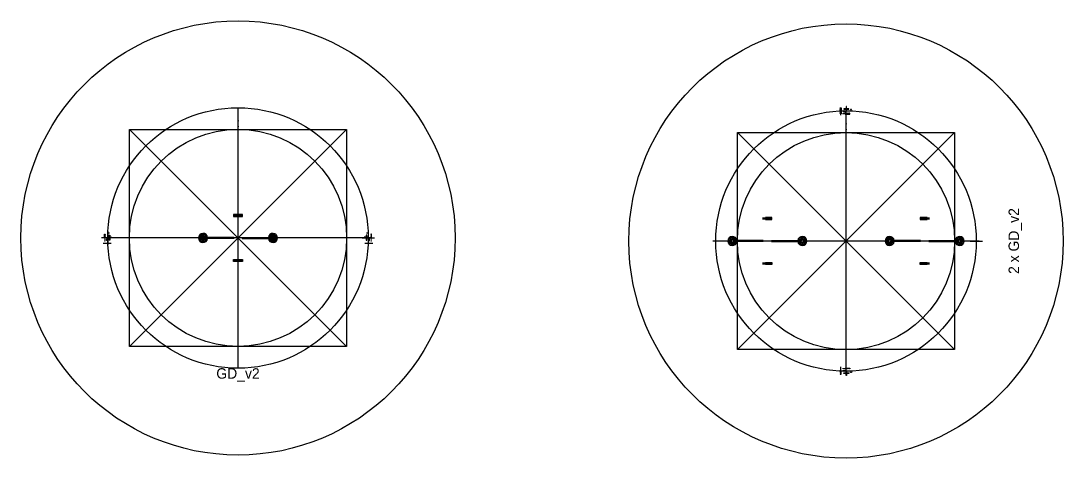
# Model space of a CAD drawing. Header units: millimetres. Extents: x 152971 to 413305, y 107628 to 297981.
# Drawn here: x 152971 to 272967, y 107628 to 157981 of the extents above; entities that cross this region are included whole.
import ezdxf

# ---------------------------------------------------------------- set-up
doc = ezdxf.new("R2010")
doc.units = ezdxf.units.MM
doc.layers.add('CLEAR', color=140, linetype='Continuous')
doc.layers.add('MASK', color=20, linetype='Continuous')
doc.styles.get("Standard").update_dxf_attribs({"font": 'Arial.ttf'})

msp = doc.modelspace()

# ---------------------------------------------------------------- linework, layer by layer
for p, q in [((177971, 117981), (177971, 147981)), ((247967, 117628), (247967, 147628)), ((165471, 145481), (190471, 120481)), ((190471, 145481), (165471, 120481)), ((235467, 145128), (260467, 120128)), ((260467, 145128), (235467, 120128)), ((162971, 133744), (162971, 132219)), ((174317, 133352), (173574, 132610)), ((174316, 132609), (173576, 133353)), ((173946, 132456), (173946, 133506)), ((181624, 133352), (182367, 132610)), ((181626, 132609), (182366, 133353)), ((181996, 132456), (181996, 133506)), ((192971, 133744), (192971, 132219)), ((262967, 133390), (262967, 131865)), ((163686, 132981), (162255, 132981)), ((193301, 132981), (162640, 132981)), ((193301, 132981), (162640, 132981)), ((174471, 132981), (173421, 132981)), ((174066, 132931), (173825, 132931)), ((174067, 133031), (173826, 133031)), ((173896, 132861), (173896, 133102)), ((173946, 133052), (173946, 133052)), ((173946, 133052), (173946, 133052)), ((173946, 132910), (173946, 132910)), ((173946, 132910), (173946, 132910)), ((173996, 132860), (173996, 133102)), ((174017, 132981), (174016, 132981)), ((174016, 132981), (174016, 132981)), ((181471, 132981), (182521, 132981)), ((181875, 133031), (182116, 133031)), ((181876, 132931), (182117, 132931)), ((181925, 132981), (181925, 132981)), ((181925, 132981), (181925, 132981)), ((181946, 132860), (181946, 133102)), ((181996, 133052), (181996, 133052)), ((181996, 133052), (181996, 133052)), ((181996, 132910), (181996, 132910)), ((181996, 132910), (181996, 132910)), ((182046, 132861), (182046, 133102)), ((192255, 132981), (193686, 132981)), ((263297, 132628), (232636, 132628)), ((263297, 132628), (232636, 132628)), ((262251, 132628), (263682, 132628))]:
    msp.add_line(p, q)
for points in [[(165471, 145481), (190471, 145481), (190471, 120481), (165471, 120481)], [(235467, 145128), (260467, 145128), (260467, 120128), (235467, 120128)]]:
    msp.add_lwpolyline(points, close=True)
for centre, radius in [((177971, 132981), 25000), ((247967, 132628), 25000), ((177971, 132981), 15000), ((247967, 132628), 15000), ((177971, 132981), 12500), ((247967, 132628), 12500)]:
    msp.add_circle(centre, radius)
for p in [(177971, 146481), (177971, 146481), (177971, 145820), (247967, 146128), (247967, 146128), (247967, 145466), (192640, 132981), (262636, 132628)]:
    msp.add_point(p)
at = {"layer": 'CLEAR'}
for p, q in [((247304, 147931), (247304, 147946)), ((247304, 147946), (247398, 147946)), ((247398, 147931), (247304, 147931)), ((247304, 147743), (247304, 147758)), ((247304, 147758), (247398, 147758)), ((247398, 147743), (247304, 147743)), ((247335, 147893), (247335, 147908)), ((247335, 147908), (247398, 147908)), ((247398, 147893), (247335, 147893)), ((247335, 147856), (247335, 147871)), ((247335, 147871), (247398, 147871)), ((247398, 147856), (247335, 147856)), ((247335, 147818), (247335, 147833)), ((247335, 147833), (247398, 147833)), ((247398, 147818), (247335, 147818)), ((247335, 147781), (247335, 147796)), ((247335, 147796), (247398, 147796)), ((247398, 147781), (247335, 147781)), ((247335, 147706), (247335, 147721)), ((247335, 147721), (247398, 147721)), ((247398, 147706), (247335, 147706)), ((247335, 147668), (247335, 147683)), ((247335, 147683), (247398, 147683)), ((247398, 147668), (247335, 147668)), ((247335, 147631), (247335, 147646)), ((247335, 147646), (247398, 147646)), ((247398, 147631), (247335, 147631)), ((247335, 147593), (247335, 147608)), ((247335, 147608), (247398, 147608)), ((247398, 147946), (247398, 147931)), ((247398, 147908), (247398, 147893)), ((247398, 147871), (247398, 147856)), ((247398, 147833), (247398, 147818)), ((247398, 147796), (247398, 147781)), ((247398, 147758), (247398, 147743)), ((247398, 147721), (247398, 147706)), ((247398, 147683), (247398, 147668)), ((247398, 147646), (247398, 147631)), ((247398, 147608), (247398, 147593)), ((247664, 147622), (247687, 147645)), ((247748, 147537), (247664, 147622)), ((247775, 147556), (247687, 147645)), ((247979, 147868), (247729, 147868)), ((247729, 147868), (247729, 147806)), ((247729, 147806), (247979, 147806)), ((247775, 147556), (247864, 147645)), ((247802, 147537), (247887, 147622)), ((247887, 147622), (247864, 147645)), ((248042, 148118), (247979, 148118)), ((247979, 148118), (247979, 147868)), ((247979, 147806), (247979, 147556)), ((248042, 147868), (248042, 148118)), ((248292, 147868), (248042, 147868)), ((248042, 147556), (248042, 147806)), ((248042, 147806), (248292, 147806)), ((248292, 147806), (248292, 147868)), ((248479, 147758), (248479, 147743)), ((248604, 147758), (248479, 147758)), ((248479, 147743), (248604, 147743)), ((248604, 147743), (248604, 147758)), ((247273, 147556), (247273, 147571)), ((247273, 147571), (247398, 147571)), ((247398, 147556), (247273, 147556)), ((247304, 147368), (247304, 147383)), ((247304, 147383), (247398, 147383)), ((247398, 147368), (247304, 147368)), ((247304, 147181), (247304, 147196)), ((247304, 147196), (247398, 147196)), ((247398, 147181), (247304, 147181)), ((247398, 147593), (247335, 147593)), ((247335, 147518), (247335, 147533)), ((247335, 147533), (247398, 147533)), ((247398, 147518), (247335, 147518)), ((247335, 147481), (247335, 147496)), ((247335, 147496), (247398, 147496)), ((247398, 147481), (247335, 147481)), ((247335, 147443), (247335, 147458)), ((247335, 147458), (247398, 147458)), ((247398, 147443), (247335, 147443)), ((247335, 147406), (247335, 147421)), ((247335, 147421), (247398, 147421)), ((247398, 147406), (247335, 147406)), ((247335, 147331), (247335, 147346)), ((247335, 147346), (247398, 147346)), ((247398, 147331), (247335, 147331)), ((247335, 147293), (247335, 147308)), ((247335, 147308), (247398, 147308)), ((247398, 147293), (247335, 147293)), ((247335, 147256), (247335, 147271)), ((247335, 147271), (247398, 147271)), ((247398, 147256), (247335, 147256)), ((247335, 147218), (247335, 147233)), ((247335, 147233), (247398, 147233)), ((247398, 147218), (247335, 147218)), ((247398, 147571), (247398, 147556)), ((247398, 147533), (247398, 147518)), ((247398, 147496), (247398, 147481)), ((247398, 147458), (247398, 147443)), ((247398, 147421), (247398, 147406)), ((247398, 147383), (247398, 147368)), ((247398, 147346), (247398, 147331)), ((247398, 147308), (247398, 147293)), ((247398, 147271), (247398, 147256)), ((247398, 147233), (247398, 147218)), ((247398, 147196), (247398, 147181)), ((247643, 147343), (247628, 147343)), ((247628, 147343), (247628, 147250)), ((247628, 147250), (247643, 147250)), ((247643, 147250), (247643, 147343)), ((247680, 147312), (247665, 147312)), ((247665, 147312), (247665, 147250)), ((247665, 147250), (247680, 147250)), ((247748, 147537), (247678, 147537)), ((247678, 147537), (247678, 147504)), ((247678, 147504), (247873, 147504)), ((247680, 147250), (247680, 147312)), ((247718, 147312), (247703, 147312)), ((247703, 147312), (247703, 147250)), ((247703, 147250), (247718, 147250)), ((247718, 147250), (247718, 147312)), ((247755, 147312), (247740, 147312)), ((247740, 147312), (247740, 147250)), ((247740, 147250), (247755, 147250)), ((247755, 147250), (247755, 147312)), ((247793, 147312), (247778, 147312)), ((247778, 147312), (247778, 147250)), ((247778, 147250), (247793, 147250)), ((247793, 147250), (247793, 147312)), ((247873, 147537), (247802, 147537)), ((247830, 147343), (247815, 147343)), ((247815, 147343), (247815, 147250)), ((247815, 147250), (247830, 147250)), ((247830, 147250), (247830, 147343)), ((247868, 147312), (247853, 147312)), ((247853, 147312), (247853, 147250)), ((247853, 147250), (247868, 147250)), ((247868, 147250), (247868, 147312)), ((247873, 147504), (247873, 147537)), ((247905, 147312), (247890, 147312)), ((247890, 147312), (247890, 147250)), ((247890, 147250), (247905, 147250)), ((247905, 147250), (247905, 147312)), ((247943, 147312), (247928, 147312)), ((247928, 147312), (247928, 147250)), ((247928, 147250), (247943, 147250)), ((247943, 147250), (247943, 147312)), ((247980, 147312), (247965, 147312)), ((247965, 147312), (247965, 147250)), ((247965, 147250), (247980, 147250)), ((247979, 147556), (248042, 147556)), ((247980, 147250), (247980, 147312)), ((248018, 147375), (248003, 147375)), ((248003, 147375), (248003, 147250)), ((248003, 147250), (248018, 147250)), ((248018, 147250), (248018, 147375)), ((248055, 147312), (248040, 147312)), ((248040, 147312), (248040, 147250)), ((248040, 147250), (248055, 147250)), ((248055, 147250), (248055, 147312)), ((248093, 147312), (248078, 147312)), ((248078, 147312), (248078, 147250)), ((248078, 147250), (248093, 147250)), ((248093, 147250), (248093, 147312)), ((248130, 147312), (248115, 147312)), ((248115, 147312), (248115, 147250)), ((248115, 147250), (248130, 147250)), ((248130, 147250), (248130, 147312)), ((248168, 147312), (248153, 147312)), ((248153, 147312), (248153, 147250)), ((248153, 147250), (248168, 147250)), ((248168, 147250), (248168, 147312)), ((248205, 147343), (248190, 147343)), ((248190, 147343), (248190, 147250)), ((248190, 147250), (248205, 147250)), ((248205, 147250), (248205, 147343)), ((248243, 147312), (248228, 147312)), ((248228, 147312), (248228, 147250)), ((248228, 147250), (248243, 147250)), ((248243, 147250), (248243, 147312)), ((248280, 147312), (248265, 147312)), ((248265, 147312), (248265, 147250)), ((248265, 147250), (248280, 147250)), ((248280, 147250), (248280, 147312)), ((248318, 147312), (248303, 147312)), ((248303, 147312), (248303, 147250)), ((248303, 147250), (248318, 147250)), ((248318, 147250), (248318, 147312)), ((248355, 147312), (248340, 147312)), ((248340, 147312), (248340, 147250)), ((248340, 147250), (248355, 147250)), ((248355, 147250), (248355, 147312)), ((248393, 147343), (248378, 147343)), ((248378, 147343), (248378, 147250)), ((248378, 147250), (248393, 147250)), ((248393, 147250), (248393, 147343)), ((177471, 135701), (177471, 135461)), ((177496, 135701), (177471, 135701)), ((177496, 135461), (177496, 135701)), ((177546, 135701), (177546, 135461)), ((177571, 135701), (177546, 135701)), ((177571, 135461), (177571, 135701)), ((177621, 135701), (177621, 135461)), ((177646, 135701), (177621, 135701)), ((177646, 135461), (177646, 135701)), ((177696, 135701), (177696, 135461)), ((177721, 135701), (177696, 135701)), ((177721, 135461), (177721, 135701)), ((177771, 135701), (177771, 135461)), ((177796, 135701), (177771, 135701)), ((177796, 135461), (177796, 135701)), ((177846, 135701), (177846, 135461)), ((177871, 135701), (177846, 135701)), ((177871, 135461), (177871, 135701)), ((177921, 135701), (177921, 135461)), ((177946, 135701), (177921, 135701)), ((177946, 135461), (177946, 135701)), ((177996, 135701), (177996, 135461)), ((178021, 135701), (177996, 135701)), ((178021, 135461), (178021, 135701)), ((178071, 135701), (178071, 135461)), ((178096, 135701), (178071, 135701)), ((178096, 135461), (178096, 135701)), ((178146, 135701), (178146, 135461)), ((178171, 135701), (178146, 135701)), ((178171, 135461), (178171, 135701)), ((178221, 135701), (178221, 135461)), ((178246, 135701), (178221, 135701)), ((178246, 135461), (178246, 135701)), ((178296, 135701), (178296, 135461)), ((178321, 135701), (178296, 135701)), ((178321, 135461), (178321, 135701)), ((178371, 135701), (178371, 135461)), ((178396, 135701), (178371, 135701)), ((178396, 135461), (178396, 135701)), ((178446, 135701), (178446, 135461)), ((178471, 135701), (178446, 135701)), ((178471, 135461), (178471, 135701)), ((177471, 135461), (177496, 135461)), ((177546, 135461), (177571, 135461)), ((177621, 135461), (177646, 135461)), ((177696, 135461), (177721, 135461)), ((177771, 135461), (177796, 135461)), ((177846, 135461), (177871, 135461)), ((177921, 135461), (177946, 135461)), ((177996, 135461), (178021, 135461)), ((178071, 135461), (178096, 135461)), ((178146, 135461), (178171, 135461)), ((178221, 135461), (178246, 135461)), ((178296, 135461), (178321, 135461)), ((178371, 135461), (178396, 135461)), ((178446, 135461), (178471, 135461)), ((238417, 135348), (238417, 135108)), ((238442, 135348), (238417, 135348)), ((238417, 135108), (238442, 135108)), ((238442, 135108), (238442, 135348)), ((238492, 135348), (238492, 135108)), ((238517, 135348), (238492, 135348)), ((238492, 135108), (238517, 135108)), ((238517, 135108), (238517, 135348)), ((238567, 135348), (238567, 135108)), ((238592, 135348), (238567, 135348)), ((238567, 135108), (238592, 135108)), ((238592, 135108), (238592, 135348)), ((238642, 135348), (238642, 135108)), ((238667, 135348), (238642, 135348)), ((238642, 135108), (238667, 135108)), ((238667, 135108), (238667, 135348)), ((238717, 135348), (238717, 135108)), ((238742, 135348), (238717, 135348)), ((238717, 135108), (238742, 135108)), ((238742, 135108), (238742, 135348)), ((238792, 135348), (238792, 135108)), ((238817, 135348), (238792, 135348)), ((238792, 135108), (238817, 135108)), ((238817, 135108), (238817, 135348)), ((238867, 135348), (238867, 135108)), ((238892, 135348), (238867, 135348)), ((238867, 135108), (238892, 135108)), ((238892, 135108), (238892, 135348)), ((238942, 135348), (238942, 135108)), ((238967, 135348), (238942, 135348)), ((238942, 135108), (238967, 135108)), ((238967, 135108), (238967, 135348)), ((239017, 135348), (239017, 135108)), ((239042, 135348), (239017, 135348)), ((239017, 135108), (239042, 135108)), ((239042, 135108), (239042, 135348)), ((239092, 135348), (239092, 135108)), ((239117, 135348), (239092, 135348)), ((239092, 135108), (239117, 135108)), ((239117, 135108), (239117, 135348)), ((239167, 135348), (239167, 135108)), ((239192, 135348), (239167, 135348)), ((239167, 135108), (239192, 135108)), ((239192, 135108), (239192, 135348)), ((239242, 135348), (239242, 135108)), ((239267, 135348), (239242, 135348)), ((239242, 135108), (239267, 135108)), ((239267, 135108), (239267, 135348)), ((239317, 135348), (239317, 135108)), ((239342, 135348), (239317, 135348)), ((239317, 135108), (239342, 135108)), ((239342, 135108), (239342, 135348)), ((239392, 135348), (239392, 135108)), ((239417, 135348), (239392, 135348)), ((239392, 135108), (239417, 135108)), ((239417, 135108), (239417, 135348)), ((256517, 135348), (256517, 135108)), ((256542, 135348), (256517, 135348)), ((256517, 135108), (256542, 135108)), ((256542, 135108), (256542, 135348)), ((256592, 135348), (256592, 135108)), ((256617, 135348), (256592, 135348)), ((256592, 135108), (256617, 135108)), ((256617, 135108), (256617, 135348)), ((256667, 135348), (256667, 135108)), ((256692, 135348), (256667, 135348)), ((256667, 135108), (256692, 135108)), ((256692, 135108), (256692, 135348)), ((256742, 135348), (256742, 135108)), ((256767, 135348), (256742, 135348)), ((256742, 135108), (256767, 135108)), ((256767, 135108), (256767, 135348)), ((256817, 135348), (256817, 135108)), ((256842, 135348), (256817, 135348)), ((256817, 135108), (256842, 135108)), ((256842, 135108), (256842, 135348)), ((256892, 135348), (256892, 135108)), ((256917, 135348), (256892, 135348)), ((256892, 135108), (256917, 135108)), ((256917, 135108), (256917, 135348)), ((256967, 135348), (256967, 135108)), ((256992, 135348), (256967, 135348)), ((256967, 135108), (256992, 135108)), ((256992, 135108), (256992, 135348)), ((257042, 135348), (257042, 135108)), ((257067, 135348), (257042, 135348)), ((257042, 135108), (257067, 135108)), ((257067, 135108), (257067, 135348)), ((257117, 135348), (257117, 135108)), ((257142, 135348), (257117, 135348)), ((257117, 135108), (257142, 135108)), ((257142, 135108), (257142, 135348)), ((257192, 135348), (257192, 135108)), ((257217, 135348), (257192, 135348)), ((257192, 135108), (257217, 135108)), ((257217, 135108), (257217, 135348)), ((257267, 135348), (257267, 135108)), ((257292, 135348), (257267, 135348)), ((257267, 135108), (257292, 135108)), ((257292, 135108), (257292, 135348)), ((257342, 135348), (257342, 135108)), ((257367, 135348), (257342, 135348)), ((257342, 135108), (257367, 135108)), ((257367, 135108), (257367, 135348)), ((257417, 135348), (257417, 135108)), ((257442, 135348), (257417, 135348)), ((257417, 135108), (257442, 135108)), ((257442, 135108), (257442, 135348)), ((257492, 135348), (257492, 135108)), ((257517, 135348), (257492, 135348)), ((257492, 135108), (257517, 135108)), ((257517, 135108), (257517, 135348)), ((162593, 133407), (162686, 133407)), ((162593, 133392), (162593, 133407)), ((162686, 133392), (162593, 133392)), ((162593, 133370), (162655, 133370)), ((162593, 133355), (162593, 133370)), ((162655, 133355), (162593, 133355)), ((162593, 133332), (162655, 133332)), ((162593, 133317), (162593, 133332)), ((162655, 133317), (162593, 133317)), ((162593, 133295), (162655, 133295)), ((162593, 133280), (162593, 133295)), ((162655, 133280), (162593, 133280)), ((162593, 133257), (162655, 133257)), ((162593, 133242), (162593, 133257)), ((162655, 133242), (162593, 133242)), ((162593, 133220), (162686, 133220)), ((162593, 133205), (162593, 133220)), ((162686, 133205), (162593, 133205)), ((162655, 133370), (162655, 133355)), ((162655, 133332), (162655, 133317)), ((162655, 133295), (162655, 133280)), ((162655, 133257), (162655, 133242)), ((162686, 133407), (162686, 133392)), ((162686, 133220), (162686, 133205)), ((163086, 133494), (163086, 133619)), ((163086, 133619), (163101, 133619)), ((163101, 133494), (163086, 133494)), ((163101, 133619), (163101, 133494)), ((163149, 133056), (163149, 133306)), ((163149, 133306), (163211, 133306)), ((163211, 133306), (163211, 133056)), ((192793, 133306), (192730, 133306)), ((192730, 133306), (192730, 133056)), ((192793, 133056), (192793, 133306)), ((192840, 133619), (192840, 133494)), ((192855, 133619), (192840, 133619)), ((192840, 133494), (192855, 133494)), ((192855, 133494), (192855, 133619)), ((193349, 133407), (193255, 133407)), ((193255, 133407), (193255, 133392)), ((193255, 133392), (193349, 133392)), ((193349, 133220), (193255, 133220)), ((193255, 133220), (193255, 133205)), ((193255, 133205), (193349, 133205)), ((193349, 133370), (193286, 133370)), ((193286, 133370), (193286, 133355)), ((193286, 133355), (193349, 133355)), ((193349, 133332), (193286, 133332)), ((193286, 133332), (193286, 133317)), ((193286, 133317), (193349, 133317)), ((193349, 133295), (193286, 133295)), ((193286, 133295), (193286, 133280)), ((193286, 133280), (193349, 133280)), ((193349, 133257), (193286, 133257)), ((193286, 133257), (193286, 133242)), ((193286, 133242), (193349, 133242)), ((193349, 133392), (193349, 133407)), ((193349, 133355), (193349, 133370)), ((193349, 133317), (193349, 133332)), ((193349, 133280), (193349, 133295)), ((193349, 133242), (193349, 133257)), ((193349, 133205), (193349, 133220)), ((162524, 132412), (162524, 132319)), ((162539, 132412), (162524, 132412)), ((162524, 132319), (162539, 132319)), ((162539, 132319), (162539, 132412)), ((162561, 132412), (162561, 132350)), ((162576, 132412), (162561, 132412)), ((162561, 132350), (162576, 132350)), ((162576, 132350), (162576, 132412)), ((162593, 133182), (162655, 133182)), ((162593, 133167), (162593, 133182)), ((162655, 133167), (162593, 133167)), ((162593, 133145), (162655, 133145)), ((162593, 133130), (162593, 133145)), ((162655, 133130), (162593, 133130)), ((162593, 133107), (162655, 133107)), ((162593, 133092), (162593, 133107)), ((162655, 133092), (162593, 133092)), ((162593, 133070), (162655, 133070)), ((162593, 133055), (162593, 133070)), ((162655, 133055), (162593, 133055)), ((162593, 133032), (162718, 133032)), ((162593, 133017), (162593, 133032)), ((162718, 133017), (162593, 133017)), ((162593, 132995), (162655, 132995)), ((162593, 132980), (162593, 132995)), ((162655, 132980), (162593, 132980)), ((162593, 132957), (162655, 132957)), ((162593, 132942), (162593, 132957)), ((162655, 132942), (162593, 132942)), ((162593, 132920), (162655, 132920)), ((162593, 132905), (162593, 132920)), ((162655, 132905), (162593, 132905)), ((162593, 132882), (162655, 132882)), ((162593, 132867), (162593, 132882)), ((162655, 132867), (162593, 132867)), ((162593, 132845), (162686, 132845)), ((162593, 132830), (162593, 132845)), ((162686, 132830), (162593, 132830)), ((162593, 132807), (162655, 132807)), ((162593, 132792), (162593, 132807)), ((162655, 132792), (162593, 132792)), ((162593, 132770), (162655, 132770)), ((162593, 132755), (162593, 132770)), ((162655, 132755), (162593, 132755)), ((162593, 132732), (162655, 132732)), ((162593, 132717), (162593, 132732)), ((162655, 132717), (162593, 132717)), ((162593, 132695), (162655, 132695)), ((162593, 132680), (162593, 132695)), ((162655, 132680), (162593, 132680)), ((162593, 132657), (162686, 132657)), ((162593, 132642), (162593, 132657)), ((162686, 132642), (162593, 132642)), ((162599, 132412), (162599, 132350)), ((162614, 132412), (162599, 132412)), ((162599, 132350), (162614, 132350)), ((162614, 132350), (162614, 132412)), ((162636, 132412), (162636, 132350)), ((162651, 132412), (162636, 132412)), ((162636, 132350), (162651, 132350)), ((162651, 132350), (162651, 132412)), ((162655, 133182), (162655, 133167)), ((162655, 133145), (162655, 133130)), ((162655, 133107), (162655, 133092)), ((162655, 133070), (162655, 133055)), ((162655, 132995), (162655, 132980)), ((162655, 132957), (162655, 132942)), ((162655, 132920), (162655, 132905)), ((162655, 132882), (162655, 132867)), ((162655, 132807), (162655, 132792)), ((162655, 132770), (162655, 132755)), ((162655, 132732), (162655, 132717)), ((162655, 132695), (162655, 132680)), ((162674, 132412), (162674, 132350)), ((162689, 132412), (162674, 132412)), ((162674, 132350), (162689, 132350)), ((162686, 132845), (162686, 132830)), ((162686, 132657), (162686, 132642)), ((162689, 132350), (162689, 132412)), ((162711, 132412), (162711, 132319)), ((162726, 132412), (162711, 132412)), ((162711, 132319), (162726, 132319)), ((162718, 133032), (162718, 133017)), ((162726, 132319), (162726, 132412)), ((162749, 132412), (162749, 132350)), ((162764, 132412), (162749, 132412)), ((162749, 132350), (162764, 132350)), ((162764, 132350), (162764, 132412)), ((162786, 132412), (162786, 132350)), ((162801, 132412), (162786, 132412)), ((162786, 132350), (162801, 132350)), ((162801, 132350), (162801, 132412)), ((162824, 132412), (162824, 132350)), ((162839, 132412), (162824, 132412)), ((162824, 132350), (162839, 132350)), ((162839, 132350), (162839, 132412)), ((162847, 132887), (162880, 132887)), ((162847, 132692), (162847, 132887)), ((162880, 132692), (162847, 132692)), ((162861, 132412), (162861, 132350)), ((162876, 132412), (162861, 132412)), ((162861, 132350), (162876, 132350)), ((162876, 132350), (162876, 132412)), ((162880, 132816), (162965, 132901)), ((162880, 132887), (162880, 132816)), ((162880, 132763), (162880, 132692)), ((162880, 132763), (162965, 132678)), ((162899, 133056), (163149, 133056)), ((162899, 132994), (162899, 133056)), ((163149, 132994), (162899, 132994)), ((162899, 132790), (162988, 132878)), ((162899, 132790), (162988, 132701)), ((162899, 132412), (162899, 132287)), ((162914, 132412), (162899, 132412)), ((162899, 132287), (162914, 132287)), ((162914, 132287), (162914, 132412)), ((162936, 132412), (162936, 132350)), ((162951, 132412), (162936, 132412)), ((162936, 132350), (162951, 132350)), ((162951, 132350), (162951, 132412)), ((162965, 132901), (162988, 132878)), ((162965, 132678), (162988, 132701)), ((162974, 132412), (162974, 132350)), ((162989, 132412), (162974, 132412)), ((162974, 132350), (162989, 132350)), ((162989, 132350), (162989, 132412)), ((163011, 132412), (163011, 132350)), ((163026, 132412), (163011, 132412)), ((163011, 132350), (163026, 132350)), ((163026, 132350), (163026, 132412)), ((163049, 132412), (163049, 132350)), ((163064, 132412), (163049, 132412)), ((163049, 132350), (163064, 132350)), ((163064, 132350), (163064, 132412)), ((163086, 132412), (163086, 132319)), ((163101, 132412), (163086, 132412)), ((163086, 132319), (163101, 132319)), ((163101, 132319), (163101, 132412)), ((163124, 132412), (163124, 132350)), ((163139, 132412), (163124, 132412)), ((163124, 132350), (163139, 132350)), ((163139, 132350), (163139, 132412)), ((163149, 132744), (163149, 132994)), ((163211, 132744), (163149, 132744)), ((163161, 132412), (163161, 132350)), ((163176, 132412), (163161, 132412)), ((163161, 132350), (163176, 132350)), ((163176, 132350), (163176, 132412)), ((163199, 132412), (163199, 132350)), ((163214, 132412), (163199, 132412)), ((163199, 132350), (163214, 132350)), ((163211, 133056), (163461, 133056)), ((163461, 132994), (163211, 132994)), ((163211, 132994), (163211, 132744)), ((163214, 132350), (163214, 132412)), ((163236, 132412), (163236, 132350)), ((163251, 132412), (163236, 132412)), ((163236, 132350), (163251, 132350)), ((163251, 132350), (163251, 132412)), ((163274, 132412), (163274, 132319)), ((163289, 132412), (163274, 132412)), ((163274, 132319), (163289, 132319)), ((163289, 132319), (163289, 132412)), ((163461, 133056), (163461, 132994)), ((177491, 133031), (174468, 133031)), ((177491, 132931), (174468, 132931)), ((177491, 133031), (177491, 132931)), ((178451, 133031), (181473, 133031)), ((178451, 133031), (178451, 132931)), ((178451, 132931), (181473, 132931)), ((192730, 133056), (192480, 133056)), ((192480, 133056), (192480, 132994)), ((192480, 132994), (192730, 132994)), ((192653, 132319), (192653, 132412)), ((192653, 132412), (192668, 132412)), ((192668, 132319), (192653, 132319)), ((192668, 132412), (192668, 132319)), ((192690, 132350), (192690, 132412)), ((192690, 132412), (192705, 132412)), ((192705, 132350), (192690, 132350)), ((192705, 132412), (192705, 132350)), ((192728, 132350), (192728, 132412)), ((192728, 132412), (192743, 132412)), ((192743, 132350), (192728, 132350)), ((192730, 132994), (192730, 132744)), ((192730, 132744), (192793, 132744)), ((192743, 132412), (192743, 132350)), ((192765, 132350), (192765, 132412)), ((192765, 132412), (192780, 132412)), ((192780, 132350), (192765, 132350)), ((192780, 132412), (192780, 132350)), ((193043, 133056), (192793, 133056)), ((192793, 132744), (192793, 132994)), ((192793, 132994), (193043, 132994)), ((192803, 132350), (192803, 132412)), ((192803, 132412), (192818, 132412)), ((192818, 132350), (192803, 132350)), ((192818, 132412), (192818, 132350)), ((192840, 132319), (192840, 132412)), ((192840, 132412), (192855, 132412)), ((192855, 132319), (192840, 132319)), ((192855, 132412), (192855, 132319)), ((192878, 132350), (192878, 132412)), ((192878, 132412), (192893, 132412)), ((192893, 132350), (192878, 132350)), ((192893, 132412), (192893, 132350)), ((192915, 132350), (192915, 132412)), ((192915, 132412), (192930, 132412)), ((192930, 132350), (192915, 132350)), ((192930, 132412), (192930, 132350)), ((192953, 132350), (192953, 132412)), ((192953, 132412), (192968, 132412)), ((192968, 132350), (192953, 132350)), ((192977, 132901), (192954, 132878)), ((193042, 132790), (192954, 132878)), ((193042, 132790), (192954, 132701)), ((192977, 132678), (192954, 132701)), ((192968, 132412), (192968, 132350)), ((193062, 132816), (192977, 132901)), ((193062, 132763), (192977, 132678)), ((192990, 132350), (192990, 132412)), ((192990, 132412), (193005, 132412)), ((193005, 132350), (192990, 132350)), ((193005, 132412), (193005, 132350)), ((193028, 132287), (193028, 132412)), ((193028, 132412), (193043, 132412)), ((193043, 132287), (193028, 132287)), ((193043, 132994), (193043, 133056)), ((193043, 132412), (193043, 132287)), ((193094, 132887), (193062, 132887)), ((193062, 132887), (193062, 132816)), ((193062, 132763), (193062, 132692)), ((193062, 132692), (193094, 132692)), ((193065, 132350), (193065, 132412)), ((193065, 132412), (193080, 132412)), ((193080, 132350), (193065, 132350)), ((193080, 132412), (193080, 132350)), ((193094, 132692), (193094, 132887)), ((193103, 132350), (193103, 132412)), ((193103, 132412), (193118, 132412)), ((193118, 132350), (193103, 132350)), ((193118, 132412), (193118, 132350)), ((193140, 132350), (193140, 132412)), ((193140, 132412), (193155, 132412)), ((193155, 132350), (193140, 132350)), ((193155, 132412), (193155, 132350)), ((193178, 132350), (193178, 132412)), ((193178, 132412), (193193, 132412)), ((193193, 132350), (193178, 132350)), ((193193, 132412), (193193, 132350)), ((193215, 132319), (193215, 132412)), ((193215, 132412), (193230, 132412)), ((193230, 132319), (193215, 132319)), ((193349, 133032), (193224, 133032)), ((193224, 133032), (193224, 133017)), ((193224, 133017), (193349, 133017)), ((193230, 132412), (193230, 132319)), ((193253, 132350), (193253, 132412)), ((193253, 132412), (193268, 132412)), ((193268, 132350), (193253, 132350)), ((193349, 132845), (193255, 132845)), ((193255, 132845), (193255, 132830)), ((193255, 132830), (193349, 132830)), ((193349, 132657), (193255, 132657)), ((193255, 132657), (193255, 132642)), ((193255, 132642), (193349, 132642)), ((193268, 132412), (193268, 132350)), ((193349, 133182), (193286, 133182)), ((193286, 133182), (193286, 133167)), ((193286, 133167), (193349, 133167)), ((193349, 133145), (193286, 133145)), ((193286, 133145), (193286, 133130)), ((193286, 133130), (193349, 133130)), ((193349, 133107), (193286, 133107)), ((193286, 133107), (193286, 133092)), ((193286, 133092), (193349, 133092)), ((193349, 133070), (193286, 133070)), ((193286, 133070), (193286, 133055)), ((193286, 133055), (193349, 133055)), ((193349, 132995), (193286, 132995)), ((193286, 132995), (193286, 132980)), ((193286, 132980), (193349, 132980)), ((193349, 132957), (193286, 132957)), ((193286, 132957), (193286, 132942)), ((193286, 132942), (193349, 132942)), ((193349, 132920), (193286, 132920)), ((193286, 132920), (193286, 132905)), ((193286, 132905), (193349, 132905)), ((193349, 132882), (193286, 132882)), ((193286, 132882), (193286, 132867)), ((193286, 132867), (193349, 132867)), ((193349, 132807), (193286, 132807)), ((193286, 132807), (193286, 132792)), ((193286, 132792), (193349, 132792)), ((193349, 132770), (193286, 132770)), ((193286, 132770), (193286, 132755)), ((193286, 132755), (193349, 132755)), ((193349, 132732), (193286, 132732)), ((193286, 132732), (193286, 132717)), ((193286, 132717), (193349, 132717)), ((193349, 132695), (193286, 132695)), ((193286, 132695), (193286, 132680)), ((193286, 132680), (193349, 132680)), ((193290, 132350), (193290, 132412)), ((193290, 132412), (193305, 132412)), ((193305, 132350), (193290, 132350)), ((193305, 132412), (193305, 132350)), ((193328, 132350), (193328, 132412)), ((193328, 132412), (193343, 132412)), ((193343, 132350), (193328, 132350)), ((193343, 132412), (193343, 132350)), ((193349, 133167), (193349, 133182)), ((193349, 133130), (193349, 133145)), ((193349, 133092), (193349, 133107)), ((193349, 133055), (193349, 133070)), ((193349, 133017), (193349, 133032)), ((193349, 132980), (193349, 132995)), ((193349, 132942), (193349, 132957)), ((193349, 132905), (193349, 132920)), ((193349, 132867), (193349, 132882)), ((193349, 132830), (193349, 132845)), ((193349, 132792), (193349, 132807)), ((193349, 132755), (193349, 132770)), ((193349, 132717), (193349, 132732)), ((193349, 132680), (193349, 132695)), ((193349, 132642), (193349, 132657)), ((193365, 132350), (193365, 132412)), ((193365, 132412), (193380, 132412)), ((193380, 132350), (193365, 132350)), ((193380, 132412), (193380, 132350)), ((193403, 132319), (193403, 132412)), ((193403, 132412), (193418, 132412)), ((193418, 132319), (193403, 132319)), ((193418, 132412), (193418, 132319)), ((238437, 132678), (235414, 132678)), ((238437, 132578), (235414, 132578)), ((238437, 132678), (238437, 132578)), ((239397, 132678), (242419, 132678)), ((239397, 132678), (239397, 132578)), ((239397, 132578), (242419, 132578)), ((256537, 132678), (253514, 132678)), ((256537, 132578), (253514, 132578)), ((256537, 132678), (256537, 132578)), ((257497, 132678), (260519, 132678)), ((257497, 132678), (257497, 132578)), ((257497, 132578), (260519, 132578)), ((177471, 130261), (177471, 130501)), ((177471, 130501), (177496, 130501)), ((177496, 130261), (177471, 130261)), ((177496, 130501), (177496, 130261)), ((177546, 130261), (177546, 130501)), ((177546, 130501), (177571, 130501)), ((177571, 130261), (177546, 130261)), ((177571, 130501), (177571, 130261)), ((177621, 130261), (177621, 130501)), ((177621, 130501), (177646, 130501)), ((177646, 130261), (177621, 130261)), ((177646, 130501), (177646, 130261)), ((177696, 130261), (177696, 130501)), ((177696, 130501), (177721, 130501)), ((177721, 130261), (177696, 130261)), ((177721, 130501), (177721, 130261)), ((177771, 130261), (177771, 130501)), ((177771, 130501), (177796, 130501)), ((177796, 130261), (177771, 130261)), ((177796, 130501), (177796, 130261)), ((177846, 130261), (177846, 130501)), ((177846, 130501), (177871, 130501)), ((177871, 130261), (177846, 130261)), ((177871, 130501), (177871, 130261)), ((177921, 130261), (177921, 130501)), ((177921, 130501), (177946, 130501)), ((177946, 130261), (177921, 130261)), ((177946, 130501), (177946, 130261)), ((177996, 130261), (177996, 130501)), ((177996, 130501), (178021, 130501)), ((178021, 130261), (177996, 130261)), ((178021, 130501), (178021, 130261)), ((178071, 130261), (178071, 130501)), ((178071, 130501), (178096, 130501)), ((178096, 130261), (178071, 130261)), ((178096, 130501), (178096, 130261)), ((178146, 130261), (178146, 130501)), ((178146, 130501), (178171, 130501)), ((178171, 130261), (178146, 130261)), ((178171, 130501), (178171, 130261)), ((178221, 130261), (178221, 130501)), ((178221, 130501), (178246, 130501)), ((178246, 130261), (178221, 130261)), ((178246, 130501), (178246, 130261)), ((178296, 130261), (178296, 130501)), ((178296, 130501), (178321, 130501)), ((178321, 130261), (178296, 130261)), ((178321, 130501), (178321, 130261)), ((178371, 130261), (178371, 130501)), ((178371, 130501), (178396, 130501)), ((178396, 130261), (178371, 130261)), ((178396, 130501), (178396, 130261)), ((178446, 130261), (178446, 130501)), ((178446, 130501), (178471, 130501)), ((178471, 130261), (178446, 130261)), ((178471, 130501), (178471, 130261)), ((238417, 129908), (238417, 130148)), ((238417, 130148), (238442, 130148)), ((238442, 129908), (238417, 129908)), ((238442, 130148), (238442, 129908)), ((238492, 129908), (238492, 130148)), ((238492, 130148), (238517, 130148)), ((238517, 129908), (238492, 129908)), ((238517, 130148), (238517, 129908)), ((238567, 129908), (238567, 130148)), ((238567, 130148), (238592, 130148)), ((238592, 129908), (238567, 129908)), ((238592, 130148), (238592, 129908)), ((238642, 129908), (238642, 130148)), ((238642, 130148), (238667, 130148)), ((238667, 129908), (238642, 129908)), ((238667, 130148), (238667, 129908)), ((238717, 129908), (238717, 130148)), ((238717, 130148), (238742, 130148)), ((238742, 129908), (238717, 129908)), ((238742, 130148), (238742, 129908)), ((238792, 129908), (238792, 130148)), ((238792, 130148), (238817, 130148)), ((238817, 129908), (238792, 129908)), ((238817, 130148), (238817, 129908)), ((238867, 129908), (238867, 130148)), ((238867, 130148), (238892, 130148)), ((238892, 129908), (238867, 129908)), ((238892, 130148), (238892, 129908)), ((238942, 129908), (238942, 130148)), ((238942, 130148), (238967, 130148)), ((238967, 129908), (238942, 129908)), ((238967, 130148), (238967, 129908)), ((239017, 129908), (239017, 130148)), ((239017, 130148), (239042, 130148)), ((239042, 129908), (239017, 129908)), ((239042, 130148), (239042, 129908)), ((239092, 129908), (239092, 130148)), ((239092, 130148), (239117, 130148)), ((239117, 129908), (239092, 129908)), ((239117, 130148), (239117, 129908)), ((239167, 129908), (239167, 130148)), ((239167, 130148), (239192, 130148)), ((239192, 129908), (239167, 129908)), ((239192, 130148), (239192, 129908)), ((239242, 129908), (239242, 130148)), ((239242, 130148), (239267, 130148)), ((239267, 129908), (239242, 129908)), ((239267, 130148), (239267, 129908)), ((239317, 129908), (239317, 130148)), ((239317, 130148), (239342, 130148)), ((239342, 129908), (239317, 129908)), ((239342, 130148), (239342, 129908)), ((239392, 129908), (239392, 130148)), ((239392, 130148), (239417, 130148)), ((239417, 129908), (239392, 129908)), ((239417, 130148), (239417, 129908)), ((256517, 129908), (256517, 130148)), ((256517, 130148), (256542, 130148)), ((256542, 129908), (256517, 129908)), ((256542, 130148), (256542, 129908)), ((256592, 129908), (256592, 130148)), ((256592, 130148), (256617, 130148)), ((256617, 129908), (256592, 129908)), ((256617, 130148), (256617, 129908)), ((256667, 129908), (256667, 130148)), ((256667, 130148), (256692, 130148)), ((256692, 129908), (256667, 129908)), ((256692, 130148), (256692, 129908)), ((256742, 129908), (256742, 130148)), ((256742, 130148), (256767, 130148)), ((256767, 129908), (256742, 129908)), ((256767, 130148), (256767, 129908)), ((256817, 129908), (256817, 130148)), ((256817, 130148), (256842, 130148)), ((256842, 129908), (256817, 129908)), ((256842, 130148), (256842, 129908)), ((256892, 129908), (256892, 130148)), ((256892, 130148), (256917, 130148)), ((256917, 129908), (256892, 129908)), ((256917, 130148), (256917, 129908)), ((256967, 129908), (256967, 130148)), ((256967, 130148), (256992, 130148)), ((256992, 129908), (256967, 129908)), ((256992, 130148), (256992, 129908)), ((257042, 129908), (257042, 130148)), ((257042, 130148), (257067, 130148)), ((257067, 129908), (257042, 129908)), ((257067, 130148), (257067, 129908)), ((257117, 129908), (257117, 130148)), ((257117, 130148), (257142, 130148)), ((257142, 129908), (257117, 129908)), ((257142, 130148), (257142, 129908)), ((257192, 129908), (257192, 130148)), ((257192, 130148), (257217, 130148)), ((257217, 129908), (257192, 129908)), ((257217, 130148), (257217, 129908)), ((257267, 129908), (257267, 130148)), ((257267, 130148), (257292, 130148)), ((257292, 129908), (257267, 129908)), ((257292, 130148), (257292, 129908)), ((257342, 129908), (257342, 130148)), ((257342, 130148), (257367, 130148)), ((257367, 129908), (257342, 129908)), ((257367, 130148), (257367, 129908)), ((257417, 129908), (257417, 130148)), ((257417, 130148), (257442, 130148)), ((257442, 129908), (257417, 129908)), ((257442, 130148), (257442, 129908)), ((257492, 129908), (257492, 130148)), ((257492, 130148), (257517, 130148)), ((257517, 129908), (257492, 129908)), ((257517, 130148), (257517, 129908)), ((247398, 117700), (247273, 117700)), ((247273, 117700), (247273, 117685)), ((247273, 117685), (247398, 117685)), ((247398, 118075), (247304, 118075)), ((247304, 118075), (247304, 118060)), ((247304, 118060), (247398, 118060)), ((247398, 117887), (247304, 117887)), ((247304, 117887), (247304, 117872)), ((247304, 117872), (247398, 117872)), ((247398, 118037), (247335, 118037)), ((247335, 118037), (247335, 118022)), ((247335, 118022), (247398, 118022)), ((247398, 118000), (247335, 118000)), ((247335, 118000), (247335, 117985)), ((247335, 117985), (247398, 117985)), ((247398, 117962), (247335, 117962)), ((247335, 117962), (247335, 117947)), ((247335, 117947), (247398, 117947)), ((247398, 117925), (247335, 117925)), ((247335, 117925), (247335, 117910)), ((247335, 117910), (247398, 117910)), ((247398, 117850), (247335, 117850)), ((247335, 117850), (247335, 117835)), ((247335, 117835), (247398, 117835)), ((247398, 117812), (247335, 117812)), ((247335, 117812), (247335, 117797)), ((247335, 117797), (247398, 117797)), ((247398, 117775), (247335, 117775)), ((247335, 117775), (247335, 117760)), ((247335, 117760), (247398, 117760)), ((247398, 117737), (247335, 117737)), ((247335, 117737), (247335, 117722)), ((247335, 117722), (247398, 117722)), ((247398, 117662), (247335, 117662)), ((247335, 117662), (247335, 117647)), ((247335, 117647), (247398, 117647)), ((247398, 117625), (247335, 117625)), ((247335, 117625), (247335, 117610)), ((247335, 117610), (247398, 117610)), ((247398, 118060), (247398, 118075)), ((247398, 118022), (247398, 118037)), ((247398, 117985), (247398, 118000)), ((247398, 117947), (247398, 117962)), ((247398, 117910), (247398, 117925)), ((247398, 117872), (247398, 117887)), ((247398, 117835), (247398, 117850)), ((247398, 117797), (247398, 117812)), ((247398, 117760), (247398, 117775)), ((247398, 117722), (247398, 117737)), ((247398, 117685), (247398, 117700)), ((247398, 117647), (247398, 117662)), ((247398, 117610), (247398, 117625)), ((247628, 117912), (247628, 118006)), ((247628, 118006), (247643, 118006)), ((247643, 117912), (247628, 117912)), ((247643, 118006), (247643, 117912)), ((247748, 117719), (247664, 117634)), ((247664, 117634), (247687, 117611)), ((247665, 117943), (247665, 118006)), ((247665, 118006), (247680, 118006)), ((247680, 117943), (247665, 117943)), ((247678, 117719), (247678, 117751)), ((247678, 117751), (247873, 117751)), ((247748, 117719), (247678, 117719)), ((247680, 118006), (247680, 117943)), ((247775, 117699), (247687, 117611)), ((247703, 117943), (247703, 118006)), ((247703, 118006), (247718, 118006)), ((247718, 117943), (247703, 117943)), ((247718, 118006), (247718, 117943)), ((247740, 117943), (247740, 118006)), ((247740, 118006), (247755, 118006)), ((247755, 117943), (247740, 117943)), ((247755, 118006), (247755, 117943)), ((247775, 117699), (247864, 117611)), ((247778, 117943), (247778, 118006)), ((247778, 118006), (247793, 118006)), ((247793, 117943), (247778, 117943)), ((247793, 118006), (247793, 117943)), ((247873, 117719), (247802, 117719)), ((247802, 117719), (247887, 117634)), ((247815, 117912), (247815, 118006)), ((247815, 118006), (247830, 118006)), ((247830, 117912), (247815, 117912)), ((247830, 118006), (247830, 117912)), ((247853, 117943), (247853, 118006)), ((247853, 118006), (247868, 118006)), ((247868, 117943), (247853, 117943)), ((247887, 117634), (247864, 117611)), ((247868, 118006), (247868, 117943)), ((247873, 117751), (247873, 117719)), ((247890, 117943), (247890, 118006)), ((247890, 118006), (247905, 118006)), ((247905, 117943), (247890, 117943)), ((247905, 118006), (247905, 117943)), ((247928, 117943), (247928, 118006)), ((247928, 118006), (247943, 118006)), ((247943, 117943), (247928, 117943)), ((247943, 118006), (247943, 117943)), ((247965, 117943), (247965, 118006)), ((247965, 118006), (247980, 118006)), ((247980, 117943), (247965, 117943)), ((247979, 117450), (247979, 117700)), ((247979, 117700), (248042, 117700)), ((247980, 118006), (247980, 117943)), ((248003, 117881), (248003, 118006)), ((248003, 118006), (248018, 118006)), ((248018, 117881), (248003, 117881)), ((248018, 118006), (248018, 117881)), ((248040, 117943), (248040, 118006)), ((248040, 118006), (248055, 118006)), ((248055, 117943), (248040, 117943)), ((248042, 117700), (248042, 117450)), ((248055, 118006), (248055, 117943)), ((248078, 117943), (248078, 118006)), ((248078, 118006), (248093, 118006)), ((248093, 117943), (248078, 117943)), ((248093, 118006), (248093, 117943)), ((248115, 117943), (248115, 118006)), ((248115, 118006), (248130, 118006)), ((248130, 117943), (248115, 117943)), ((248130, 118006), (248130, 117943)), ((248153, 117943), (248153, 118006)), ((248153, 118006), (248168, 118006)), ((248168, 117943), (248153, 117943)), ((248168, 118006), (248168, 117943)), ((248190, 117912), (248190, 118006)), ((248190, 118006), (248205, 118006)), ((248205, 117912), (248190, 117912)), ((248205, 118006), (248205, 117912)), ((248228, 117943), (248228, 118006)), ((248228, 118006), (248243, 118006)), ((248243, 117943), (248228, 117943)), ((248243, 118006), (248243, 117943)), ((248265, 117943), (248265, 118006)), ((248265, 118006), (248280, 118006)), ((248280, 117943), (248265, 117943)), ((248280, 118006), (248280, 117943)), ((248303, 117943), (248303, 118006)), ((248303, 118006), (248318, 118006)), ((248318, 117943), (248303, 117943)), ((248318, 118006), (248318, 117943)), ((248340, 117943), (248340, 118006)), ((248340, 118006), (248355, 118006)), ((248355, 117943), (248340, 117943)), ((248355, 118006), (248355, 117943)), ((248378, 117912), (248378, 118006)), ((248378, 118006), (248393, 118006)), ((248393, 117912), (248378, 117912)), ((248393, 118006), (248393, 117912)), ((247398, 117512), (247304, 117512)), ((247304, 117512), (247304, 117497)), ((247304, 117497), (247398, 117497)), ((247398, 117325), (247304, 117325)), ((247304, 117325), (247304, 117310)), ((247304, 117310), (247398, 117310)), ((247398, 117587), (247335, 117587)), ((247335, 117587), (247335, 117572)), ((247335, 117572), (247398, 117572)), ((247398, 117550), (247335, 117550)), ((247335, 117550), (247335, 117535)), ((247335, 117535), (247398, 117535)), ((247398, 117475), (247335, 117475)), ((247335, 117475), (247335, 117460)), ((247335, 117460), (247398, 117460)), ((247398, 117437), (247335, 117437)), ((247335, 117437), (247335, 117422)), ((247335, 117422), (247398, 117422)), ((247398, 117400), (247335, 117400)), ((247335, 117400), (247335, 117385)), ((247335, 117385), (247398, 117385)), ((247398, 117362), (247335, 117362)), ((247335, 117362), (247335, 117347)), ((247335, 117347), (247398, 117347)), ((247398, 117572), (247398, 117587)), ((247398, 117535), (247398, 117550)), ((247398, 117497), (247398, 117512)), ((247398, 117460), (247398, 117475)), ((247398, 117422), (247398, 117437)), ((247398, 117385), (247398, 117400)), ((247398, 117347), (247398, 117362)), ((247398, 117310), (247398, 117325)), ((247729, 117387), (247729, 117450)), ((247729, 117450), (247979, 117450)), ((247979, 117387), (247729, 117387)), ((247979, 117137), (247979, 117387)), ((248042, 117137), (247979, 117137)), ((248042, 117450), (248292, 117450)), ((248292, 117387), (248042, 117387)), ((248042, 117387), (248042, 117137)), ((248292, 117450), (248292, 117387)), ((248479, 117512), (248604, 117512)), ((248479, 117497), (248479, 117512)), ((248604, 117497), (248479, 117497)), ((248604, 117512), (248604, 117497))]:
    msp.add_line(p, q, dxfattribs=at)
for centre, start, end in [((173946, 132981), 5.46502, 354.53498), ((181996, 132981), 185.46502, 174.53498), ((234892, 132628), 5.46502, 354.53498), ((242942, 132628), 185.46502, 174.53498), ((252992, 132628), 5.46502, 354.53498), ((261042, 132628), 185.46502, 174.53498)]:
    msp.add_arc(centre, 525, start, end, dxfattribs=at)
at = {"layer": 'MASK'}
for points in [[(173603, 133255, 0.1408949), (173509, 133031), (173826, 133031)], [(173673, 133326, -0.1395432), (173896, 133417), (173896, 133102)], [(173996, 133102), (173996, 133417, -0.140481), (174219, 133325)], [(174067, 133031), (174382, 133031, 0.1399569), (174290, 133254)], [(181875, 133031), (181559, 133031, -0.1399569), (181652, 133254)], [(181946, 133102), (181946, 133417, 0.140481), (181722, 133325)], [(182268, 133326, 0.1395432), (182046, 133417), (182046, 133102)], [(182339, 133255, -0.1408949), (182432, 133031), (182116, 133031)], [(173602, 132708, -0.1399569), (173509, 132931), (173825, 132931)], [(173896, 132861), (173672, 132637, 0.140481), (173896, 132545)], [(173996, 132860), (173996, 132545, 0.1395432), (174218, 132636)], [(174066, 132931), (174382, 132931, -0.1408949), (174289, 132707)], [(181876, 132931), (181559, 132931, 0.1408949), (181653, 132707)], [(181946, 132860), (181946, 132545, -0.1395432), (181723, 132636)], [(182046, 132861), (182269, 132637, -0.140481), (182046, 132545)], [(182340, 132708, 0.1399569), (182432, 132931), (182117, 132931)], [(234548, 132902, 0.1408949), (234455, 132678), (234771, 132678)], [(234547, 132355, -0.1399569), (234455, 132578), (234771, 132578)], [(234842, 132507), (234618, 132284, 0.140481), (234842, 132191)], [(234619, 132972, -0.1395432), (234842, 133064), (234842, 132749)], [(234942, 132748), (234942, 133064, -0.140481), (235165, 132971)], [(234942, 132507), (234942, 132191, 0.1395432), (235164, 132283)], [(235012, 132578), (235328, 132578, -0.1408949), (235235, 132354)], [(235013, 132678), (235328, 132678, 0.1399569), (235236, 132901)], [(242821, 132678), (242505, 132678, -0.1399569), (242597, 132901)], [(242821, 132578), (242505, 132578, 0.1408949), (242598, 132354)], [(242892, 132748), (242892, 133064, 0.140481), (242668, 132971)], [(242892, 132507), (242892, 132191, -0.1395432), (242669, 132283)], [(243214, 132972, 0.1395432), (242992, 133064), (242992, 132749)], [(242992, 132507), (243215, 132284, -0.140481), (242992, 132191)], [(243285, 132902, -0.1408949), (243378, 132678), (243062, 132678)], [(243286, 132355, 0.1399569), (243378, 132578), (243063, 132578)], [(252648, 132902, 0.1408949), (252555, 132678), (252871, 132678)], [(252647, 132355, -0.1399569), (252555, 132578), (252871, 132578)], [(252942, 132507), (252718, 132284, 0.140481), (252942, 132191)], [(252719, 132972, -0.1395432), (252942, 133064), (252942, 132749)], [(253042, 132748), (253042, 133064, -0.140481), (253265, 132971)], [(253042, 132507), (253042, 132191, 0.1395432), (253264, 132283)], [(253112, 132578), (253428, 132578, -0.1408949), (253335, 132354)], [(253113, 132678), (253428, 132678, 0.1399569), (253336, 132901)], [(260921, 132678), (260605, 132678, -0.1399569), (260697, 132901)], [(260921, 132578), (260605, 132578, 0.1408949), (260698, 132354)], [(260992, 132748), (260992, 133064, 0.140481), (260768, 132971)], [(260992, 132507), (260992, 132191, -0.1395432), (260769, 132283)], [(261314, 132972, 0.1395432), (261092, 133064), (261092, 132749)], [(261092, 132507), (261315, 132284, -0.140481), (261092, 132191)], [(261385, 132902, -0.1408949), (261478, 132678), (261162, 132678)], [(261386, 132355, 0.1399569), (261478, 132578), (261163, 132578)]]:
    msp.add_lwpolyline(points, format="xyb", close=True, dxfattribs=at)

# ---------------------------------------------------------------- texts
at = {"layer": 'CLEAR', "insert": (266682, 132628), "char_height": 1000, "attachment_point": 2, "rotation": 90}
msp.add_mtext_dynamic_manual_height_columns('{\\fCentury Gothic|b0|i0|c0|p34;\\H1.2x;2 x GD_v2}', width=21022.3, gutter_width=12.5, heights=[11716], dxfattribs=at)
at = {"layer": 'CLEAR', "insert": (177971, 117981), "char_height": 1000, "attachment_point": 2}
msp.add_mtext_dynamic_manual_height_columns('{\\fCentury Gothic|b0|i0|c0|p34;\\H1.2x;GD_v2}', width=21022.3, gutter_width=12.5, heights=[11716], dxfattribs=at)

doc.saveas('drawing.dxf')
